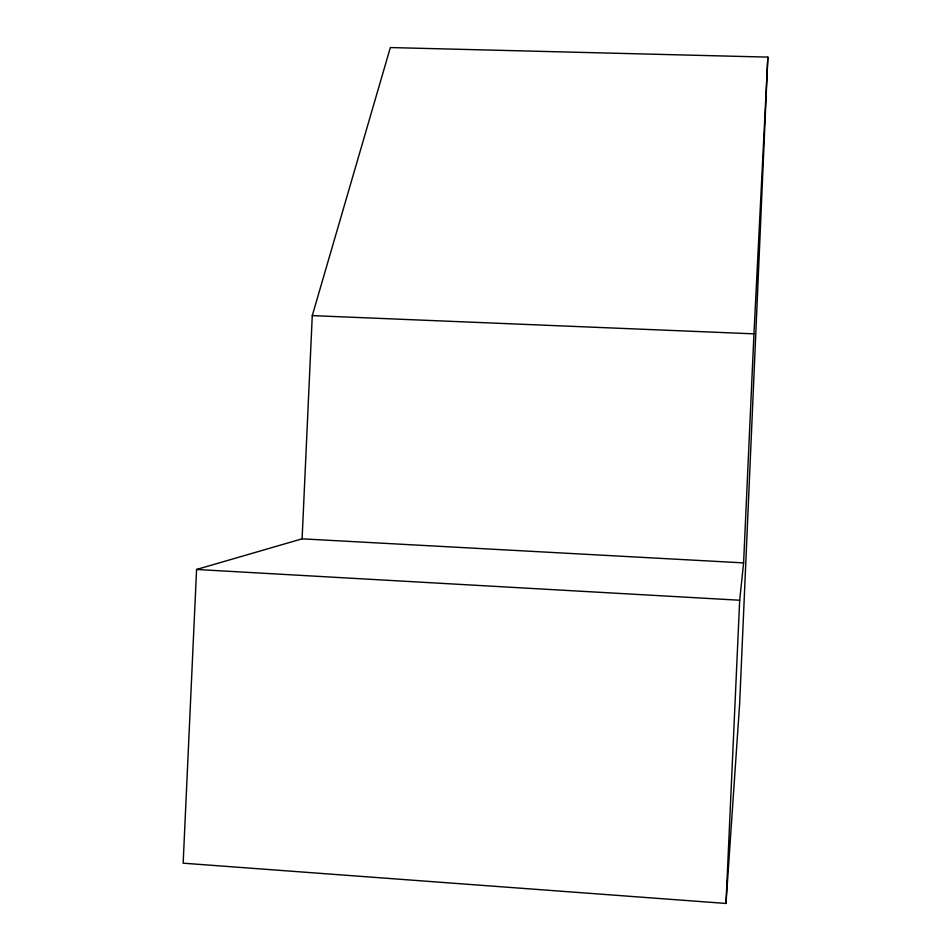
<?xml version="1.0" encoding="UTF-8"?>
<svg xmlns="http://www.w3.org/2000/svg" width="951" height="951" viewBox="0 0 951 951"><rect width="100%" height="100%" fill="white"/><g stroke="black" fill="none" stroke-linecap="round" stroke-linejoin="round"><path stroke-width="1.43" d="M767.849 57.119L739.652 703.55L725.982 903.45L183.151 863.187L196.572 569.471L302.097 538.837L743.599 562.897L753.953 333.849L767.849 57.119L390.35 47.55L312.273 315.613L302.097 538.837M725.982 903.45L739.688 600.236L743.599 562.897M312.273 315.613L753.953 333.849M196.572 569.471L739.688 600.236"/></g></svg>
